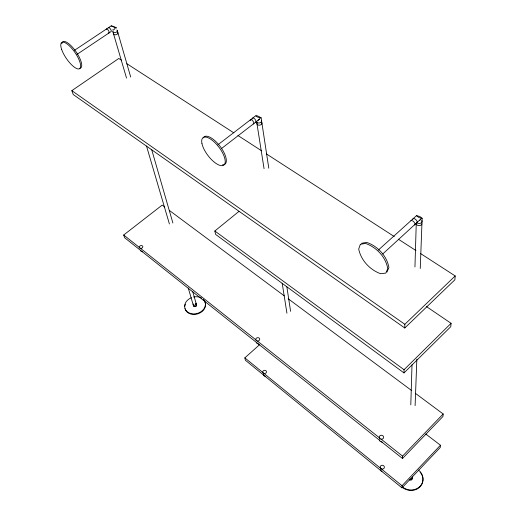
<?xml version="1.0" encoding="UTF-8"?>
<svg xmlns="http://www.w3.org/2000/svg" width="516" height="516" viewBox="0 0 516 516"><rect width="100%" height="100%" fill="white"/><g stroke="black" fill="none" stroke-linecap="round" stroke-linejoin="round"><path stroke-width="0.77" d="M259.748 344.533L244.836 357.872L245.397 360.252L401.99 487.852L402.029 485.737L440.458 445.237L425.739 433.975M381.079 441.464L402.499 458.485L402.545 456.112L443.18 413.987L415.406 393.34M238.927 211.418L214.83 231.007L215.643 234.432L403.989 372.92L404.041 369.708L451.081 323.313L426.435 306.562M121.479 60.224L118.77 58.469L71.834 90.655L73.227 94.531L404.77 328.002L404.834 324.3L455.209 275.95L420.688 253.633M410.8 404.86L412.007 364.818M414.948 266.966L416.257 223.305M415.109 405.628L416.851 359.188M420.25 268.514L422.133 218.268L419.74 216.443L416.489 215.669L378.215 250.176M440.458 445.237L440.264 447.475L401.99 487.852M443.18 413.987L442.96 416.489L402.499 458.485M451.081 323.313L450.791 326.673L403.989 372.92M455.209 275.95L454.873 279.807L404.77 328.002M263.386 374.622L263.76 375.674L265.682 376.493M256.517 342.327L256.897 343.372L258.929 344.243M387.006 272.029L388.935 267.494C386.852 255.904 377.68 246.126 366.644 242.372L361.51 243.294M261.115 117.829C254.575 117.351 254.007 113.204 261.115 117.829L268.791 168.21M74.556 50.278L111.179 25.865L113.772 26.49L116.513 27.928L115.255 27.774L114.468 29.16L113.52 29.934L112.656 29.896M221.274 148.705L259.2 119.448L260.193 117.958M140.513 250.183L140.636 250.95L142.519 251.769M382.685 254.014L421.546 218.358L422.133 218.268M379.821 440.464L124.666 237.741L123.685 235.012L162.185 205.097L164.765 207.013M217.849 144.835L255.839 115.655M77.019 54.367L110.972 31.637A2.374 0.884 56.5 0 0 110.405 28.922A2.374 0.884 56.5 0 0 108.308 27.928M258 120.234L259.2 119.448M419.282 220.461L420.288 219.939M421.546 218.358L418.882 217.494L416.489 215.669M382.214 442.18L380.04 441.264L379.337 439.89M115.255 27.774L111.179 25.865M381.943 471.43L380.969 470.856L380.305 469.495M126.891 63.726L233.851 132.864M237.915 135.489L261.606 150.801M266.346 153.865L394.288 236.567M398.346 239.192L415.948 250.57M71.834 90.655L404.834 324.3M214.83 231.007L404.041 369.708M169.293 210.373L284.271 295.855M288.147 298.738L411.529 390.457M123.685 235.012L256.175 340.057M257.432 341.057L379.834 438.103M381.092 439.103L402.545 456.112M244.836 357.872L402.029 485.737M112.907 31.747L126.536 78.122M146.505 146.054L169.409 223.963M188.224 287.967L193.442 305.724M117.293 30.618L130.709 77.039M151.698 149.659L172.892 223.015M192.752 291.721L196.551 304.859M264.063 168.661L256.665 121.86A2.535 1.748 -9.3 0 0 259.735 122.86A2.535 1.748 -9.3 0 0 261.535 120.563M282.188 283.2L286.935 313.206M286.864 286.838L290.598 311.348M193.932 304.434A1.613 1.284 -16.3 0 0 194.016 306.42A1.613 1.284 -16.3 0 0 196.403 305.762A1.613 1.284 -16.3 0 0 195.487 304.008A1.574 1.251 -16.3 0 1 196.499 305.511A1.574 1.251 -16.3 0 1 194.545 306.53A1.574 1.251 -16.3 0 1 193.545 305.033M412.258 477.951A1.871 1.696 12.9 0 1 409.311 479.732M420.166 472.172A12.539 11.365 13 0 1 419.276 487.523A12.539 11.365 13 0 1 402.448 487.433M418.482 470.057A12.552 11.378 13 0 1 420.121 486.265A12.552 11.378 13 0 1 402.461 486.962M412.29 476.984A1.877 1.696 12.8 0 1 410.22 479.171M195.854 303.189A1.574 1.251 -16.3 0 1 195.925 304.821A1.574 1.251 -16.3 0 1 193.977 305.362A1.574 1.251 -16.3 0 1 193.223 303.924M204.8 301.647A10.552 8.404 -16.3 0 1 198.254 313.715A10.552 8.404 -16.3 0 1 185.012 308.658M184.812 306.459A10.552 8.404 -16.3 0 1 185.315 304.227M203.272 299.28A10.559 8.404 -16.3 0 1 200.53 312.006A10.559 8.404 -16.3 0 1 185.689 310.039A10.559 8.404 -16.3 0 1 191.391 297.706M193.597 297.023A10.559 8.404 -16.3 0 1 201.601 298.042M116.822 30.025A2.264 1.38 -14.2 0 1 116.777 31.844A2.264 1.38 -14.2 0 1 113.959 32.566A2.264 1.38 -14.2 0 1 113.023 31.005M117.448 32.198A2.258 1.38 -14.2 0 1 117.409 34.017A2.258 1.38 -14.2 0 1 114.597 34.74A2.258 1.38 -14.2 0 1 113.662 33.172M106.238 29.309A2.38 0.877 56.5 0 1 107.683 29.56A2.38 0.877 56.5 0 1 109.199 32.179A2.38 0.877 56.5 0 1 108.276 32.831M261.225 122.034A2.528 1.748 -9.3 0 1 261.489 124.266A2.528 1.748 -9.3 0 1 258.361 125.098A2.528 1.748 -9.3 0 1 257.026 123.156M250.279 120.66A2.574 1.155 53.4 0 1 251.434 119.725A2.574 1.155 53.4 0 1 253.601 122.169A2.574 1.155 53.4 0 1 253.188 123.943M421.927 223.847A2.87 2.161 0.5 0 1 418.618 225.608A2.87 2.161 0.5 0 1 416.264 223.105M410.871 220.732A2.87 1.464 47.1 0 1 413.935 221.964A2.87 1.464 47.1 0 1 414.69 225.015M252.434 118.996A2.574 1.161 53.4 0 1 253.601 118.061A2.574 1.161 53.4 0 1 255.762 120.505A2.574 1.161 53.4 0 1 255.349 122.279M412.768 219.481A2.864 1.471 47.1 0 1 415.625 219.435A2.864 1.471 47.1 0 1 416.896 223.009M61.875 43.725A15.861 5.25 55.6 0 1 75.252 50.645A15.861 5.25 55.6 0 1 79.825 68.26M203.285 137.907A17.209 6.914 52.8 0 1 220.848 147.363A17.209 6.914 52.8 0 1 222.435 164.817M421.862 220.538A2.877 2.167 0.5 0 1 420.837 223.06A2.877 2.167 0.5 0 1 417.328 222.951M360.342 244.332L358.697 249.041C361 260.328 369.856 269.791 380.576 273.712L385.852 273.087L387.774 268.559C385.671 256.974 376.506 247.196 365.47 243.417L360.342 244.332M379.982 438.703A2.219 1.974 4.7 0 0 383.607 437.639A2.219 1.974 4.7 0 0 380.705 435.349A2.219 1.974 4.7 0 0 379.982 438.703M256.317 340.612A2.006 1.664 -12 0 0 259.658 339.663A2.006 1.664 -12 0 0 257.232 337.748A2.006 1.664 -12 0 0 256.317 340.612M140.416 248.383A1.845 1.374 -17.8 0 0 142.797 246.493A1.845 1.374 -17.8 0 0 139.862 246.061A1.845 1.374 -17.8 0 0 140.416 248.383M263.231 373.184A1.909 1.625 -12.2 0 0 266.404 372.275A1.909 1.625 -12.2 0 0 264.089 370.404A1.909 1.625 -12.2 0 0 263.231 373.184M380.924 468.567A2.096 1.903 7.2 0 0 384.349 467.554A2.096 1.903 7.2 0 0 381.601 465.335A2.096 1.903 7.2 0 0 380.924 468.567M61.617 49.343A15.873 5.237 55.6 0 0 78.761 68.976A15.873 5.237 55.6 0 0 71.769 48.375A15.873 5.237 55.6 0 0 61.617 49.343M201.943 143.493A17.221 6.889 52.8 0 0 221.319 165.681A17.221 6.889 52.8 0 0 217.094 144.931A17.221 6.889 52.8 0 0 201.943 143.493"/></g></svg>
